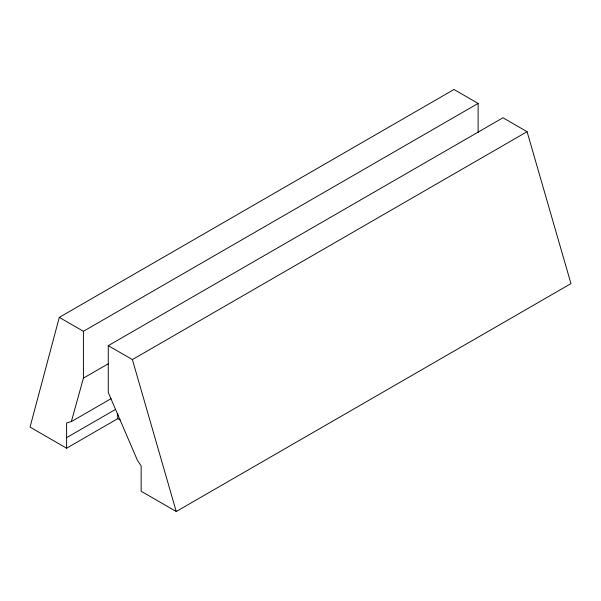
<?xml version="1.0" encoding="UTF-8"?>
<svg xmlns="http://www.w3.org/2000/svg" width="601" height="601" viewBox="0 0 601 601"><rect width="100%" height="100%" fill="white"/><g stroke="black" fill="none" stroke-linecap="round" stroke-linejoin="round"><path stroke-width="0.9" d="M478.118 132.453L478.118 103.425L453.995 89.496L59.289 317.381L30.05 427.101L66.598 448.203L117.766 418.664L120.192 420.069M66.598 448.203L66.598 422.886L71.354 421.609L83.411 378.127L83.411 331.309L478.118 103.425M108.263 345.658L502.969 117.773L527.092 131.694L570.95 283.619L176.236 511.504L141.152 491.25L141.152 465.925L137.374 460.178L108.263 392.476L108.263 345.658L132.385 359.578L176.236 511.504M83.411 378.127L108.586 363.597M132.385 359.578L527.092 131.694M71.354 421.609L111.147 398.628M66.598 437.656L115.324 409.521M59.289 317.381L83.411 331.309M117.766 413.39L117.766 418.664"/></g></svg>
